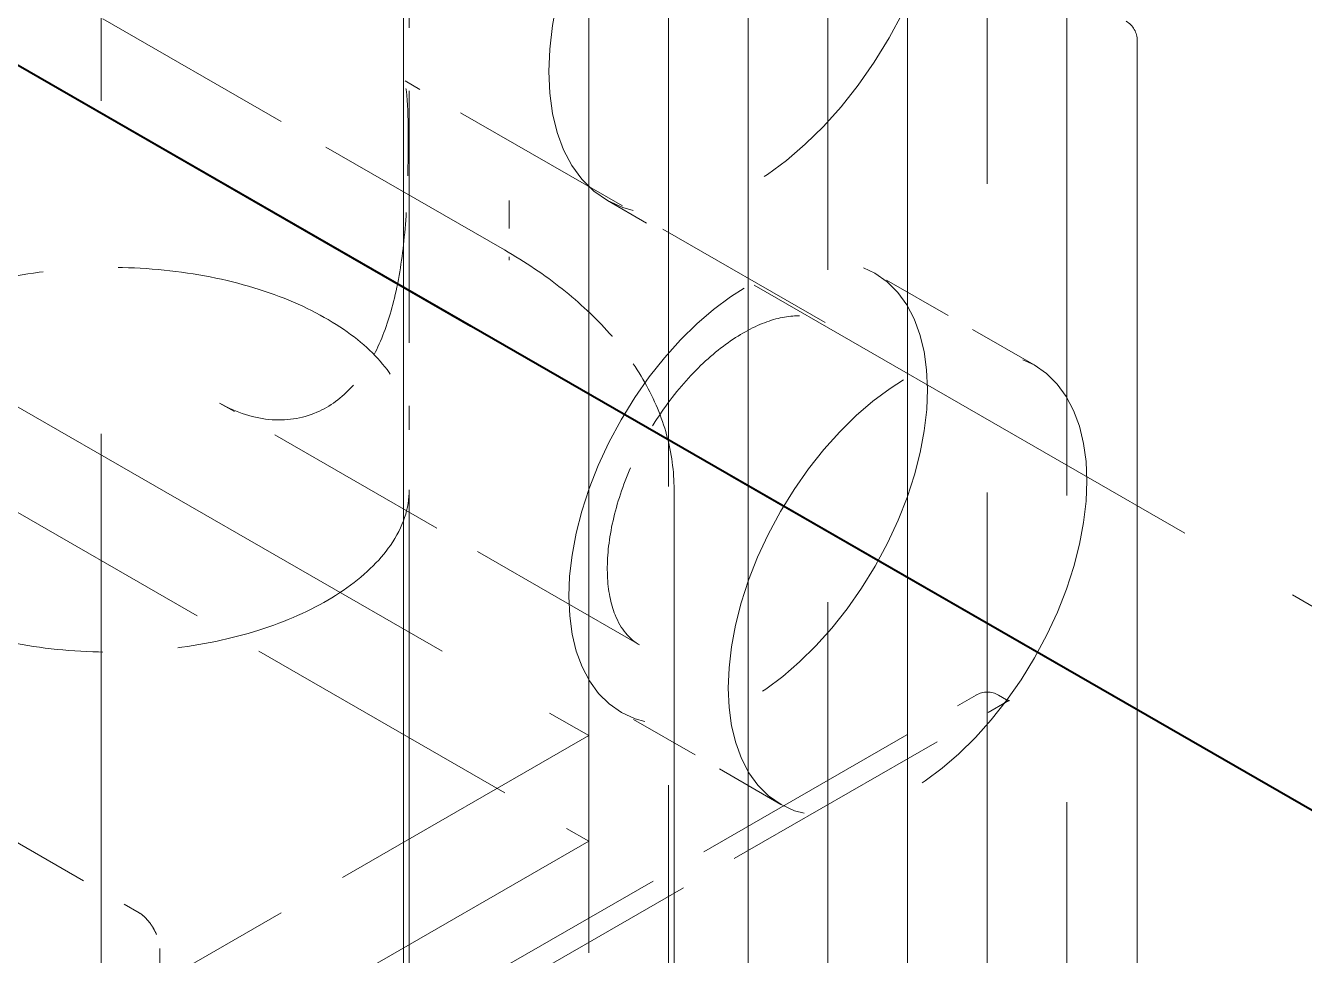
# Model space of a CAD drawing. Header units: millimetres. Extents: x 0 to 2378, y 0 to 1682.
# Drawn here: x 2106.436 to 2110.974, y 1510.406 to 1513.707 of the extents above; entities that cross this region are included whole.
import ezdxf

# ---------------------------------------------------------------- set-up
doc = ezdxf.new("R2010")
doc.units = ezdxf.units.MM
doc.header["$LTSCALE"] = 2
doc.linetypes.add('DASHED', pattern=[0.2067, 0.1654, -0.0413])
doc.layers.add('가려진 것(ISO)', color=2, linetype='DASHED', lineweight=18)
doc.layers.add('가시적인 것(ISO)', color=3, linetype='Continuous', lineweight=40)

msp = doc.modelspace()

# ---------------------------------------------------------------- linework, layer by layer
at = {"layer": '가려진 것(ISO)', "ltscale": 12.393773}
msp.add_line((2109.5655, 1510.3192), (2109.5655, 1539.6406), dxfattribs=at)
at = {"layer": '가려진 것(ISO)', "ltscale": 13.269882}
msp.add_line((2109.8483, 1539.4777), (2109.8483, 1413.9012), dxfattribs=at)
at = {"layer": '가려진 것(ISO)', "ltscale": 13.16608}
msp.add_line((2110.1312, 1414.0666), (2110.1312, 1538.6608), dxfattribs=at)
at = {"layer": '가려진 것(ISO)', "ltscale": 12.83912}
msp.add_line((2108.7169, 1416.5325), (2108.7169, 1529.354), dxfattribs=at)
at = {"layer": '가려진 것(ISO)', "ltscale": 14.271892}
for p, q in [((2108.9998, 1526.3964), (2108.9998, 1507.1022)), ((2109.2826, 1506.9394), (2109.2826, 1526.2335))]:
    msp.add_line(p, q, dxfattribs=at)
at = {"layer": '가려진 것(ISO)', "ltscale": 12.997904}
msp.add_line((2108.4341, 1510.8114), (2108.4341, 1523.9902), dxfattribs=at)
at = {"layer": '가려진 것(ISO)', "ltscale": 14.320271}
msp.add_line((2106.7039, 1507.5199), (2106.7039, 1517.1997), dxfattribs=at)
at = {"layer": '가려진 것(ISO)', "ltscale": 12.873099}
msp.add_line((2191.0242, 1464.8359), (2104.4743, 1514.6767), dxfattribs=at)
at = {"layer": '가려진 것(ISO)', "ltscale": 2.704569}
msp.add_line((2107.797, 1514.5936), (2107.797, 1512.2718), dxfattribs=at)
at = {"layer": '가려진 것(ISO)', "ltscale": 13.933224}
msp.add_line((2107.777, 1514.4628), (2107.777, 1505.0447), dxfattribs=at)
at = {"layer": '가려진 것(ISO)', "ltscale": 2.209348}
msp.add_line((2108.1346, 1512.9104), (2106.4941, 1513.8551), dxfattribs=at)
at = {"layer": '가려진 것(ISO)', "ltscale": 12.982252}
msp.add_line((2110.3809, 1504.8774), (2110.3809, 1513.6528), dxfattribs=at)
at = {"layer": '가려진 것(ISO)', "ltscale": 2.006038}
for p, q in [((2109.2726, 1512.6524), (2107.783, 1513.5102)), ((2108.6139, 1511.5086), (2107.1243, 1512.3663))]:
    msp.add_line(p, q, dxfattribs=at)
at = {"layer": '가려진 것(ISO)', "ltscale": 5.33305}
for p, q in [((2104.4743, 1513.4665), (2108.4341, 1511.1862)), ((2112.4605, 1510.8051), (2108.5008, 1513.0854)), ((2108.4341, 1510.8114), (2104.4743, 1508.5311))]:
    msp.add_line(p, q, dxfattribs=at)
at = {"layer": '가려진 것(ISO)', "ltscale": 0.247511}
msp.add_line((2108.1513, 1513.0862), (2108.1513, 1512.8736), dxfattribs=at)
at = {"layer": '가려진 것(ISO)', "ltscale": 0.761779}
for p, q in [((2110.0146, 1512.5021), (2109.4489, 1512.8278)), ((2109.1163, 1510.9422), (2108.5507, 1511.268))]:
    msp.add_line(p, q, dxfattribs=at)
at = {"layer": '가려진 것(ISO)', "ltscale": 3.047415}
for p, q in [((2106.1714, 1512.1144), (2108.4341, 1510.8114)), ((2108.4341, 1511.1862), (2106.1714, 1509.8832))]:
    msp.add_line(p, q, dxfattribs=at)
at = {"layer": '가려진 것(ISO)', "ltscale": 5.371144}
for p, q in [((2107.797, 1512.0592), (2107.797, 1507.4483)), ((2108.737, 1512.0592), (2108.737, 1507.4483))]:
    msp.add_line(p, q, dxfattribs=at)
at = {"layer": '가려진 것(ISO)', "ltscale": 2.018878}
msp.add_line((2105.3395, 1511.4206), (2106.8385, 1510.5574), dxfattribs=at)
at = {"layer": '가려진 것(ISO)', "ltscale": 2.5141}
for p, q in [((2107.9416, 1510.2551), (2109.8084, 1511.3301)), ((2108.0498, 1510.231), (2109.9165, 1511.306))]:
    msp.add_line(p, q, dxfattribs=at)
at = {"layer": '가려진 것(ISO)', "ltscale": 0.037994}
msp.add_line((2109.9165, 1511.3138), (2109.8882, 1511.3301), dxfattribs=at)
at = {"layer": '가려진 것(ISO)', "ltscale": 1.196747}
msp.add_line((2108.4341, 1510.8114), (2108.4341, 1509.7839), dxfattribs=at)
at = {"layer": '가려진 것(ISO)', "ltscale": 5.561614}
msp.add_line((2106.9116, 1510.4308), (2106.9116, 1505.6563), dxfattribs=at)
at = {"layer": '가려진 것(ISO)', "ltscale": 0.079514}
for centre, start, end in [((2110.3009, 1513.6528), 0, 59.8724), ((2109.8483, 1511.2608), 60.064, 119.936)]:
    msp.add_arc(centre, 0.08, start, end, dxfattribs=at)
at = {"layer": '가려진 것(ISO)', "ltscale": 5.983681}
msp.add_ellipse((2108.9998, 1513.952), major_axis=(-0.499, -0.8666), ratio=0.578093, dxfattribs=at)
at = {"layer": '가려진 것(ISO)', "ltscale": 5.385303}
for centre in [(2108.9998, 1512.0479), (2109.5655, 1511.7222)]:
    msp.add_ellipse(centre, major_axis=(-0.4491, -0.7799), ratio=0.578093, dxfattribs=at)
at = {"layer": '가려진 것(ISO)', "ltscale": 0.556902}
msp.add_open_spline([(2107.7935, 1513.2992), (2107.7935, 1513.3472), (2107.7928, 1513.3901), (2107.7893, 1513.4571), (2107.7862, 1513.483), (2107.78, 1513.5099), (2107.7783, 1513.5132), (2107.7771, 1513.5153), (2107.7772, 1513.515), (2107.7785, 1513.5136), (2107.7807, 1513.5116), (2107.7829, 1513.5103)], degree=3, knots=[0, 0, 0, 0, 0.0442924, 0.0442924, 0.0868679, 0.0868679, 0.1188838, 0.1188838, 0.1265481, 0.1265481, 0.1456117, 0.1456117, 0.1456117, 0.1456117], dxfattribs=at)
at = {"layer": '가려진 것(ISO)'}
for points in [[(2107.7829, 1513.5103), (2107.7829, 1513.5103), (2107.7829, 1513.5103), (2107.7829, 1513.5103)], [(2107.1242, 1512.3664), (2107.1242, 1512.3664), (2107.1242, 1512.3664), (2107.1243, 1512.3664)]]:
    msp.add_open_spline(points, degree=3, dxfattribs=at)
at = {"layer": '가려진 것(ISO)', "ltscale": 1.578506}
msp.add_open_spline([(2107.1242, 1512.3664), (2107.1824, 1512.3329), (2107.2475, 1512.3118), (2107.3686, 1512.3037), (2107.4264, 1512.3136), (2107.5235, 1512.3594), (2107.5655, 1512.3919), (2107.6342, 1512.471), (2107.6627, 1512.5167), (2107.7106, 1512.6195), (2107.7299, 1512.6781), (2107.7614, 1512.8087), (2107.7725, 1512.883), (2107.7873, 1513.0356), (2107.7907, 1513.1163), (2107.7931, 1513.2282), (2107.7935, 1513.2652), (2107.7935, 1513.2992)], degree=3, knots=[0, 0, 0, 0, 0.0645983, 0.0645983, 0.1230277, 0.1230277, 0.1729338, 0.1729338, 0.2182366, 0.2182366, 0.26611, 0.26611, 0.3214685, 0.3214685, 0.3812138, 0.3812138, 0.4125639, 0.4125639, 0.4125639, 0.4125639], dxfattribs=at)
at = {"layer": '가려진 것(ISO)', "ltscale": 1.489471}
msp.add_open_spline([(2108.1346, 1512.9104), (2108.2088, 1512.8676), (2108.2776, 1512.8213), (2108.4025, 1512.7223), (2108.4586, 1512.6696), (2108.5567, 1512.5588), (2108.5987, 1512.5006), (2108.6668, 1512.3798), (2108.693, 1512.3173), (2108.7281, 1512.1895), (2108.737, 1512.1244), (2108.737, 1512.0592)], degree=3, knots=[4.712389, 4.712389, 4.712389, 4.712389, 4.8694686, 4.8694686, 5.0265482, 5.0265482, 5.1836279, 5.1836279, 5.3407075, 5.3407075, 5.4977871, 5.4977871, 5.4977871, 5.4977871], dxfattribs=at)
at = {"layer": '가려진 것(ISO)', "ltscale": 3.237567}
for points, knots in [([(2105.677, 1512.2718), (2105.677, 1512.3373), (2105.6983, 1512.4036), (2105.7827, 1512.5254), (2105.8393, 1512.5803), (2105.9808, 1512.6767), (2106.0641, 1512.7185), (2106.2513, 1512.7863), (2106.3551, 1512.8121), (2106.5731, 1512.8445), (2106.6873, 1512.851), (2106.9136, 1512.8434), (2107.0257, 1512.8294), (2107.2356, 1512.7827), (2107.3335, 1512.75), (2107.5044, 1512.6705), (2107.5776, 1512.6239), (2107.6936, 1512.5229), (2107.736, 1512.4687), (2107.7859, 1512.3669), (2107.797, 1512.3192), (2107.797, 1512.2718)], [0.785398, 0.785398, 0.785398, 0.785398, 1.164968, 1.164968, 1.487604, 1.487604, 1.794948, 1.794948, 2.103474, 2.103474, 2.414075, 2.414075, 2.725225, 2.725225, 3.035185, 3.035185, 3.342826, 3.342826, 3.652094, 3.652094, 3.926991, 3.926991, 3.926991, 3.926991]), ([(2107.797, 1512.0592), (2107.797, 1511.9937), (2107.7757, 1511.9274), (2107.6914, 1511.8056), (2107.6348, 1511.7507), (2107.4933, 1511.6543), (2107.41, 1511.6125), (2107.2228, 1511.5447), (2107.1189, 1511.5189), (2106.901, 1511.4865), (2106.7868, 1511.48), (2106.5605, 1511.4876), (2106.4484, 1511.5016), (2106.2385, 1511.5484), (2106.1406, 1511.581), (2105.9697, 1511.6605), (2105.8964, 1511.7071), (2105.7805, 1511.8081), (2105.7381, 1511.8623), (2105.6882, 1511.9642), (2105.677, 1512.0118), (2105.677, 1512.0592)], [5.497787, 5.497787, 5.497787, 5.497787, 5.877357, 5.877357, 6.199993, 6.199993, 6.507337, 6.507337, 6.815863, 6.815863, 7.126464, 7.126464, 7.437614, 7.437614, 7.747574, 7.747574, 8.055215, 8.055215, 8.364483, 8.364483, 8.63938, 8.63938, 8.63938, 8.63938])]:
    msp.add_open_spline(points, degree=3, knots=knots, dxfattribs=at)
at = {"layer": '가려진 것(ISO)', "ltscale": 2.043458}
msp.add_open_spline([(2108.6139, 1511.5086), (2108.5781, 1511.5292), (2108.5485, 1511.5633), (2108.5124, 1511.6536), (2108.5026, 1511.7011), (2108.4984, 1511.8072), (2108.5032, 1511.865), (2108.5275, 1511.9868), (2108.547, 1512.0508), (2108.5994, 1512.1782), (2108.6324, 1512.2416), (2108.7083, 1512.3605), (2108.7513, 1512.416), (2108.8422, 1512.513), (2108.89, 1512.5545), (2108.9845, 1512.6197), (2109.031, 1512.6434), (2109.1176, 1512.6726), (2109.1573, 1512.6781), (2109.2227, 1512.6739), (2109.2493, 1512.6658), (2109.2726, 1512.6524)], degree=3, knots=[5.495853, 5.495853, 5.495853, 5.495853, 5.923863, 5.923863, 6.23822, 6.23822, 6.537822, 6.537822, 6.8403, 6.8403, 7.14583, 7.14583, 7.452001, 7.452001, 7.756176, 7.756176, 8.056654, 8.056654, 8.358967, 8.358967, 8.637446, 8.637446, 8.637446, 8.637446], dxfattribs=at)
at = {"layer": '가려진 것(ISO)', "ltscale": 0.091428}
msp.add_open_spline([(2109.9165, 1511.306), (2109.9193, 1511.3076), (2109.9217, 1511.3087), (2109.9254, 1511.3102), (2109.9267, 1511.3105), (2109.9278, 1511.3107), (2109.9277, 1511.3106), (2109.9261, 1511.3107), (2109.9246, 1511.3108), (2109.9208, 1511.3118), (2109.9186, 1511.3126), (2109.9165, 1511.3138)], degree=3, knots=[1.5707963, 1.5707963, 1.5707963, 1.5707963, 1.7274892, 1.7274892, 1.8841821, 1.8841821, 2.040875, 2.040875, 2.1975679, 2.1975679, 2.3542608, 2.3542608, 2.3542608, 2.3542608], dxfattribs=at)
at = {"layer": '가려진 것(ISO)', "ltscale": 0.167975}
msp.add_open_spline([(2106.8385, 1510.5574), (2106.8422, 1510.5553), (2106.8465, 1510.5524), (2106.8559, 1510.5446), (2106.8611, 1510.5397), (2106.8718, 1510.5279), (2106.8772, 1510.521), (2106.8874, 1510.5058), (2106.8921, 1510.4975), (2106.9001, 1510.4808), (2106.9034, 1510.4723), (2106.9083, 1510.4566), (2106.9099, 1510.4493), (2106.9113, 1510.4383), (2106.9116, 1510.4342), (2106.9116, 1510.4308)], degree=3, knots=[1.570796, 1.570796, 1.570796, 1.570796, 1.777497, 1.777497, 2.000831, 2.000831, 2.239752, 2.239752, 2.487646, 2.487646, 2.735321, 2.735321, 2.973105, 2.973105, 3.141593, 3.141593, 3.141593, 3.141593], dxfattribs=at)
at = {"layer": '가시적인 것(ISO)'}
msp.add_line((2191.0242, 1464.8385), (2103.3429, 1515.3307), dxfattribs=at)

doc.saveas('drawing.dxf')
